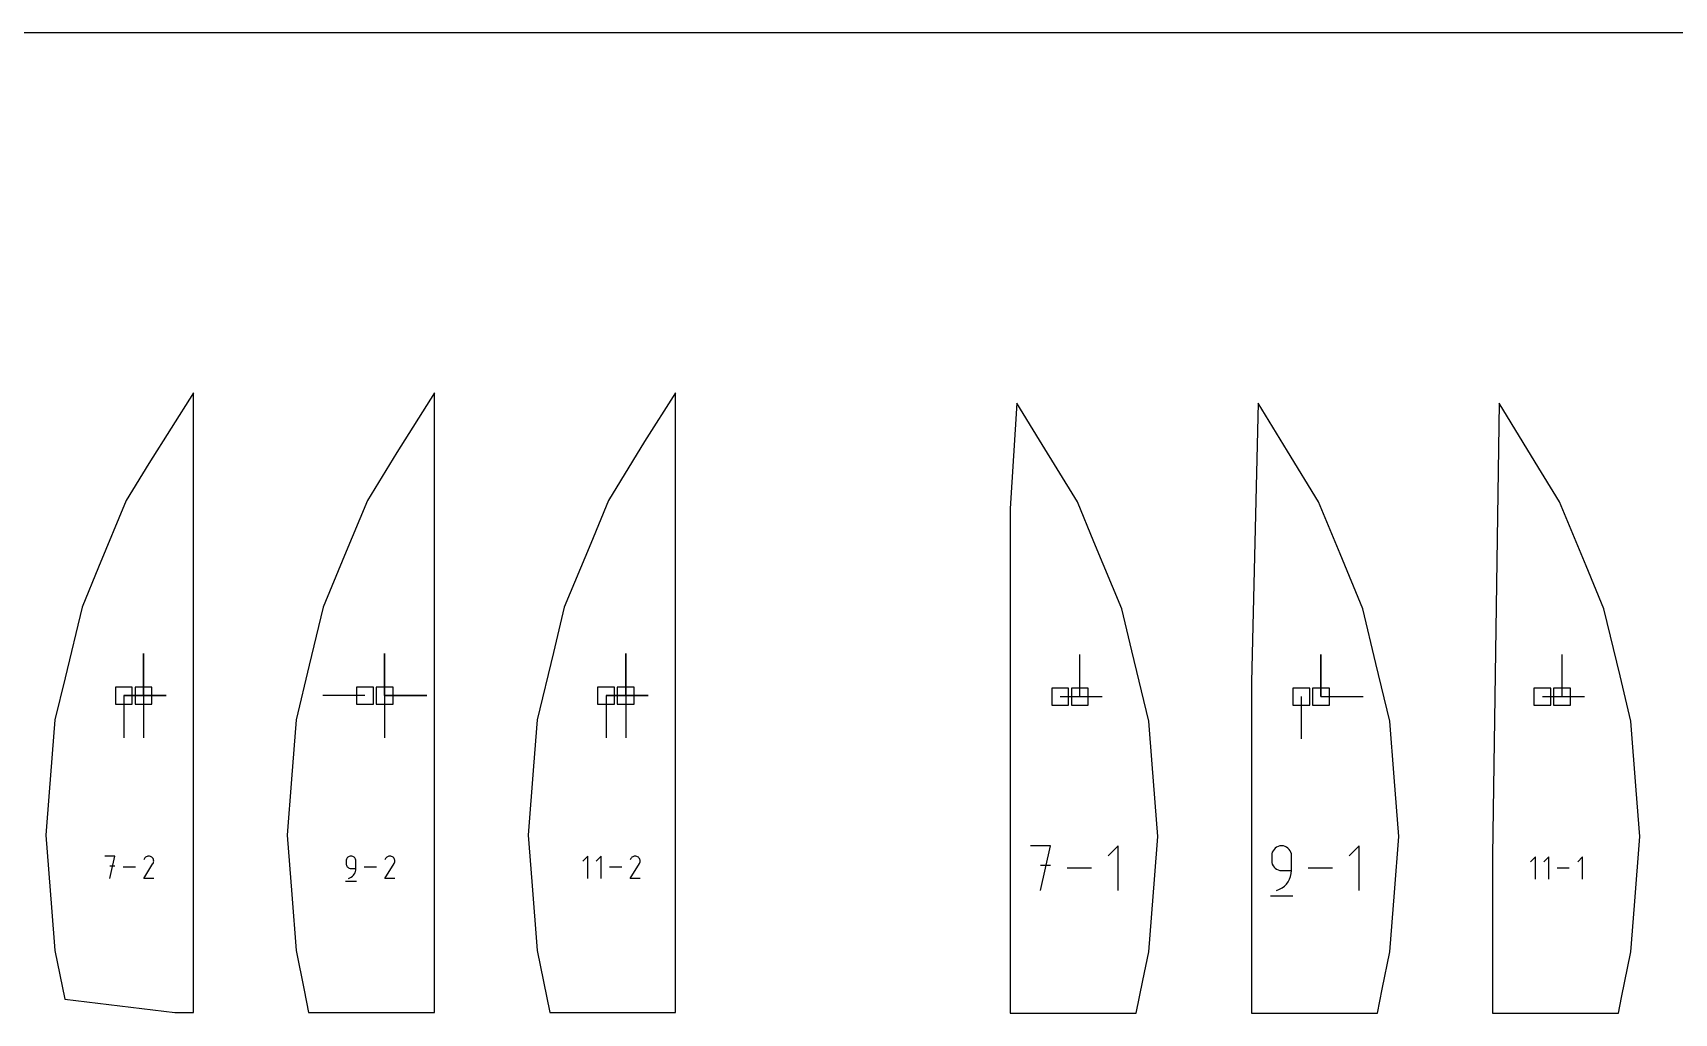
# Model space of a CAD drawing. Extents: x 0 to 800, y 0 to 1000.
# Drawn here: x 217.7 to 273.4, y 966.8 to 1000 of the extents above; entities that cross this region are included whole.
import ezdxf

# ---------------------------------------------------------------- set-up
doc = ezdxf.new("R2010")
doc.units = 0
doc.header["$MEASUREMENT"] = 0
for name, color, linetype in [('annotation', 7, 'Continuous'), ('boundary', 7, 'Continuous'), ('frame', 7, 'Continuous'), ('hole', 7, 'Continuous')]:
    doc.layers.add(name, color=color, linetype=linetype)

msp = doc.modelspace()

# ---------------------------------------------------------------- linework, layer by layer
at = {"layer": 'annotation', "color": 1}
for p, q in [((221.481426, 977.528645), (221.481426, 978.957395)), ((221.481426, 977.528645), (221.481426, 978.957395)), ((221.481426, 978.957395), (221.481426, 977.528645)), ((229.656427, 977.528645), (229.656427, 978.957395)), ((229.656427, 977.528645), (229.656427, 978.957395)), ((229.656427, 978.957395), (229.656427, 977.528645)), ((229.656427, 977.528645), (229.656427, 978.957395)), ((229.656427, 978.957395), (229.656427, 977.528645)), ((237.831428, 977.528645), (237.831428, 978.957395)), ((237.831428, 977.528645), (237.831428, 978.957395)), ((237.831428, 978.957395), (237.831428, 977.528645)), ((253.228929, 977.493822), (253.228929, 978.922572)), ((261.40393, 977.493822), (261.40393, 978.922572)), ((261.40393, 977.493822), (261.40393, 978.922572)), ((261.40393, 978.922572), (261.40393, 977.493822)), ((269.578931, 977.493822), (269.578931, 978.922572)), ((220.815176, 977.528645), (222.243926, 977.528645)), ((220.815176, 977.528645), (222.243926, 977.528645)), ((222.243926, 977.528645), (220.815176, 977.528645)), ((220.815176, 977.528645), (220.815176, 976.099895)), ((221.481426, 977.528645), (221.481426, 976.099895)), ((228.990177, 977.528645), (227.561427, 977.528645)), ((229.656427, 977.528645), (231.085177, 977.528645)), ((229.656427, 977.528645), (231.085177, 977.528645)), ((231.085177, 977.528645), (229.656427, 977.528645)), ((229.656427, 977.528645), (229.656427, 976.099895)), ((237.165177, 977.528645), (238.593927, 977.528645)), ((237.165177, 977.528645), (238.593927, 977.528645)), ((238.593927, 977.528645), (237.165177, 977.528645)), ((237.165177, 977.528645), (237.165177, 976.099895)), ((237.831428, 977.528645), (237.831428, 976.099895)), ((252.562679, 977.493822), (253.991429, 977.493822)), ((260.737679, 977.493822), (260.737679, 976.065072)), ((261.40393, 977.493822), (262.83268, 977.493822)), ((268.91268, 977.493822), (270.34143, 977.493822)), ((252.231896, 972.435498), (251.559795, 972.435498)), ((251.895893, 970.924102), (252.231896, 972.435498)), ((254.527945, 972.435498), (254.191943, 972.099401)), ((254.527945, 970.924102), (254.527945, 972.435498)), ((259.814223, 972.315889), (259.781074, 972.268977)), ((259.854703, 972.356409), (259.814223, 972.315889)), ((259.901557, 972.389582), (259.854703, 972.356409)), ((259.953828, 972.414456), (259.901557, 972.389582)), ((260.010561, 972.430079), (259.953828, 972.414456)), ((260.070799, 972.435498), (260.010561, 972.430079)), ((260.131162, 972.430079), (260.070799, 972.435498)), ((260.070799, 972.435498), (260.070799, 972.435498)), ((260.187961, 972.414456), (260.131162, 972.430079)), ((260.240252, 972.389582), (260.187961, 972.414456)), ((260.28709, 972.356409), (260.240252, 972.389582)), ((260.32753, 972.315889), (260.28709, 972.356409)), ((260.360629, 972.268977), (260.32753, 972.315889)), ((262.70252, 972.435498), (262.366517, 972.099401)), ((262.70252, 970.924102), (262.70252, 972.435498)), ((220.509916, 972.086724), (220.173494, 972.086724)), ((220.341728, 971.33019), (220.509916, 972.086724)), ((220.509916, 971.749827), (220.341728, 971.749827)), ((221.491057, 971.330184), (221.801527, 971.830001)), ((221.513592, 972.0026), (221.491531, 971.960281)), ((221.5311, 972.027426), (221.513592, 972.0026)), ((221.552104, 972.04815), (221.5311, 972.027426)), ((221.575968, 972.064605), (221.552104, 972.04815)), ((221.602052, 972.076627), (221.575968, 972.064605)), ((221.629716, 972.084049), (221.602052, 972.076627)), ((221.658323, 972.086705), (221.629716, 972.084049)), ((221.687233, 972.084429), (221.658323, 972.086705)), ((221.715808, 972.077056), (221.687233, 972.084429)), ((221.743408, 972.064419), (221.715808, 972.077056)), ((221.768094, 972.04689), (221.743408, 972.064419)), ((221.743408, 972.064419), (221.743408, 972.064419)), ((221.788734, 972.025855), (221.768094, 972.04689)), ((221.805145, 972.001959), (221.788734, 972.025855)), ((221.801527, 971.830001), (221.801898, 971.83046)), ((221.801527, 971.830001), (221.801527, 971.830001)), ((221.801898, 971.83046), (221.802254, 971.830923)), ((221.802254, 971.830923), (221.802597, 971.831394)), ((221.802597, 971.831394), (221.802929, 971.831877)), ((221.802929, 971.831877), (221.803254, 971.832375)), ((221.803254, 971.832375), (221.803572, 971.832893)), ((221.803572, 971.832893), (221.803887, 971.833434)), ((221.803887, 971.833434), (221.804201, 971.834003)), ((221.804201, 971.834003), (221.804516, 971.834603)), ((221.804516, 971.834603), (221.817335, 971.862127)), ((221.804516, 971.834603), (221.804516, 971.834603)), ((221.817143, 971.975846), (221.805145, 972.001959)), ((221.824544, 971.948162), (221.817143, 971.975846)), ((221.817335, 971.862127), (221.824824, 971.890658)), ((221.827166, 971.919551), (221.824544, 971.948162)), ((221.824824, 971.890658), (221.827166, 971.919551)), ((228.351397, 971.948712), (228.348684, 971.918489)), ((228.348684, 971.918489), (228.348684, 971.834372)), ((228.348684, 971.834372), (228.348684, 971.834372)), ((228.348684, 971.834372), (228.351397, 971.80415)), ((228.359215, 971.977165), (228.351397, 971.948712)), ((228.351397, 971.80415), (228.359215, 971.775702)), ((228.371659, 972.003371), (228.359215, 971.977165)), ((228.359215, 971.775702), (228.371659, 971.749502)), ((228.388252, 972.026853), (228.371659, 972.003371)), ((228.371659, 971.749502), (228.388252, 971.726027)), ((228.408514, 972.047135), (228.388252, 972.026853)), ((228.388252, 971.726027), (228.408514, 971.705753)), ((228.431967, 972.06374), (228.408514, 972.047135)), ((228.458132, 972.076191), (228.431967, 972.06374)), ((228.486529, 972.084011), (228.458132, 972.076191)), ((228.516682, 972.086724), (228.486529, 972.084011)), ((228.546896, 972.084011), (228.516682, 972.086724)), ((228.516682, 972.086724), (228.516682, 972.086724)), ((228.575327, 972.076191), (228.546896, 972.084011)), ((228.601502, 972.06374), (228.575327, 972.076191)), ((228.624947, 972.047135), (228.601502, 972.06374)), ((228.645189, 972.026853), (228.624947, 972.047135)), ((228.661757, 972.003371), (228.645189, 972.026853)), ((228.674176, 971.977165), (228.661757, 972.003371)), ((228.681975, 971.948712), (228.674176, 971.977165)), ((228.684679, 971.918489), (228.681975, 971.948712)), ((228.684679, 971.666185), (228.684679, 971.918489)), ((228.684679, 971.918489), (228.684679, 971.918489)), ((229.665844, 971.330184), (229.976314, 971.830001)), ((229.688379, 972.0026), (229.666318, 971.960281)), ((229.705887, 972.027426), (229.688379, 972.0026)), ((229.726892, 972.04815), (229.705887, 972.027426)), ((229.750755, 972.064605), (229.726892, 972.04815)), ((229.776839, 972.076627), (229.750755, 972.064605)), ((229.804503, 972.084049), (229.776839, 972.076627)), ((229.83311, 972.086705), (229.804503, 972.084049)), ((229.86202, 972.084429), (229.83311, 972.086705)), ((229.890595, 972.077056), (229.86202, 972.084429)), ((229.918196, 972.064419), (229.890595, 972.077056)), ((229.942881, 972.04689), (229.918196, 972.064419)), ((229.918196, 972.064419), (229.918196, 972.064419)), ((229.963521, 972.025855), (229.942881, 972.04689)), ((229.979932, 972.001959), (229.963521, 972.025855)), ((229.976314, 971.830001), (229.976685, 971.83046)), ((229.976314, 971.830001), (229.976314, 971.830001)), ((229.976685, 971.83046), (229.977041, 971.830923)), ((229.977041, 971.830923), (229.977384, 971.831394)), ((229.977384, 971.831394), (229.977716, 971.831877)), ((229.977716, 971.831877), (229.978041, 971.832375)), ((229.978041, 971.832375), (229.978359, 971.832893)), ((229.978359, 971.832893), (229.978674, 971.833434)), ((229.978674, 971.833434), (229.978988, 971.834003)), ((229.978988, 971.834003), (229.979303, 971.834603)), ((229.979303, 971.834603), (229.992122, 971.862127)), ((229.979303, 971.834603), (229.979303, 971.834603)), ((229.99193, 971.975846), (229.979932, 972.001959)), ((229.999331, 971.948162), (229.99193, 971.975846)), ((229.992122, 971.862127), (229.999611, 971.890658)), ((230.001953, 971.919551), (229.999331, 971.948162)), ((229.999611, 971.890658), (230.001953, 971.919551)), ((236.549903, 972.086724), (236.381716, 971.918489)), ((236.549903, 971.33019), (236.549903, 972.086724)), ((237.001791, 972.086724), (236.833604, 971.918489)), ((237.001791, 971.33019), (237.001791, 972.086724)), ((237.982884, 971.330184), (238.293354, 971.830001)), ((238.00542, 972.0026), (237.983359, 971.960281)), ((238.022927, 972.027426), (238.00542, 972.0026)), ((238.043932, 972.04815), (238.022927, 972.027426)), ((238.067796, 972.064605), (238.043932, 972.04815)), ((238.093879, 972.076627), (238.067796, 972.064605)), ((238.121544, 972.084049), (238.093879, 972.076627)), ((238.150151, 972.086705), (238.121544, 972.084049)), ((238.179061, 972.084429), (238.150151, 972.086705)), ((238.207636, 972.077056), (238.179061, 972.084429)), ((238.235236, 972.064419), (238.207636, 972.077056)), ((238.259922, 972.04689), (238.235236, 972.064419)), ((238.235236, 972.064419), (238.235236, 972.064419)), ((238.280562, 972.025855), (238.259922, 972.04689)), ((238.296972, 972.001959), (238.280562, 972.025855)), ((238.293354, 971.830001), (238.293726, 971.83046)), ((238.293354, 971.830001), (238.293354, 971.830001)), ((238.293726, 971.83046), (238.294081, 971.830923)), ((238.294081, 971.830923), (238.294424, 971.831394)), ((238.294424, 971.831394), (238.294757, 971.831877)), ((238.294757, 971.831877), (238.295081, 971.832375)), ((238.295081, 971.832375), (238.2954, 971.832893)), ((238.2954, 971.832893), (238.295715, 971.833434)), ((238.295715, 971.833434), (238.296028, 971.834003)), ((238.296028, 971.834003), (238.296343, 971.834603)), ((238.296343, 971.834603), (238.309163, 971.862127)), ((238.296343, 971.834603), (238.296343, 971.834603)), ((238.30897, 971.975846), (238.296972, 972.001959)), ((238.316372, 971.948162), (238.30897, 971.975846)), ((238.309163, 971.862127), (238.316651, 971.890658)), ((238.318993, 971.919551), (238.316372, 971.948162)), ((238.316651, 971.890658), (238.318993, 971.919551)), ((252.231896, 971.76245), (251.895893, 971.76245)), ((259.740594, 972.15978), (259.735175, 972.099401)), ((259.735175, 972.099401), (259.735175, 971.931352)), ((259.735175, 971.931352), (259.735175, 971.931352)), ((259.735175, 971.931352), (259.740594, 971.870976)), ((259.756213, 972.216623), (259.740594, 972.15978)), ((259.740594, 971.870976), (259.756213, 971.814142)), ((259.781074, 972.268977), (259.756213, 972.216623)), ((259.756213, 971.814142), (259.781074, 971.761801)), ((259.781074, 971.761801), (259.814223, 971.714903)), ((259.814223, 971.714903), (259.854703, 971.6744)), ((260.38544, 972.216623), (260.360629, 972.268977)), ((260.401019, 972.15978), (260.38544, 972.216623)), ((260.406422, 972.099401), (260.401019, 972.15978)), ((260.406422, 971.595349), (260.406422, 972.099401)), ((260.406422, 972.099401), (260.406422, 972.099401)), ((268.678308, 972.057649), (268.510307, 971.889601)), ((268.678308, 971.301951), (268.678308, 972.057649)), ((269.129696, 972.057649), (268.961695, 971.889601)), ((269.129696, 971.301951), (269.129696, 972.057649)), ((270.277674, 972.057649), (270.109672, 971.889601)), ((270.277674, 971.301951), (270.277674, 972.057649)), ((221.20737, 971.708457), (220.793711, 971.708457)), ((221.827051, 971.330184), (221.491057, 971.330184)), ((228.327691, 971.235623), (228.705957, 971.235623)), ((228.408514, 971.705753), (228.431967, 971.689156)), ((228.431967, 971.689156), (228.458132, 971.676711)), ((228.432612, 971.33019), (228.480654, 971.348093)), ((228.432612, 971.33019), (228.432612, 971.33019)), ((228.458132, 971.676711), (228.486529, 971.668896)), ((228.480654, 971.348093), (228.524751, 971.372292)), ((228.486529, 971.668896), (228.516682, 971.666185)), ((228.516682, 971.666185), (228.684679, 971.666185)), ((228.524751, 971.372292), (228.564447, 971.40217)), ((228.564447, 971.40217), (228.599286, 971.437112)), ((228.599286, 971.437112), (228.628812, 971.4765)), ((228.628812, 971.4765), (228.65257, 971.519718)), ((228.65257, 971.519718), (228.670105, 971.566149)), ((228.670105, 971.566149), (228.68096, 971.615177)), ((228.68096, 971.615177), (228.684679, 971.666185)), ((229.382158, 971.708457), (228.968498, 971.708457)), ((230.001838, 971.330184), (229.665844, 971.330184)), ((237.699198, 971.708457), (237.285538, 971.708457)), ((238.318879, 971.330184), (237.982884, 971.330184)), ((253.625264, 971.6798), (252.798859, 971.6798)), ((259.854703, 971.6744), (259.901557, 971.641242)), ((259.901557, 971.641242), (259.953828, 971.61638)), ((259.953828, 971.61638), (260.010561, 971.600766)), ((260.010561, 971.600766), (260.070799, 971.595349)), ((260.070799, 971.595349), (260.406422, 971.595349)), ((260.235824, 971.13771), (260.294812, 971.216399)), ((260.294812, 971.216399), (260.342276, 971.302739)), ((260.342276, 971.302739), (260.377306, 971.395499)), ((260.377306, 971.395499), (260.398992, 971.493446)), ((260.398992, 971.493446), (260.406422, 971.595349)), ((261.799838, 971.6798), (260.973433, 971.6798)), ((269.826333, 971.6798), (269.41313, 971.6798)), ((259.693234, 970.735178), (260.448932, 970.735178)), ((259.902845, 970.924102), (259.998823, 970.959869)), ((259.902845, 970.924102), (259.902845, 970.924102)), ((259.998823, 970.959869), (260.08692, 971.008213)), ((260.08692, 971.008213), (260.166223, 971.067904)), ((260.166223, 971.067904), (260.235824, 971.13771))]:
    msp.add_line(p, q, dxfattribs=at)
at = {"layer": 'boundary', "color": 5}
for p, q in [((223.172052, 987.796883), (221.66349, 985.397625)), ((223.172052, 970.673333), (223.172052, 987.796883)), ((231.347052, 987.796883), (230.068061, 985.772251)), ((231.347052, 976.55627), (231.347052, 987.796883)), ((239.522053, 987.796883), (238.472633, 986.146876)), ((239.522053, 982.439207), (239.522053, 987.796883)), ((251.097479, 987.445082), (250.872054, 983.867393)), ((251.864081, 986.194101), (251.097479, 987.445082)), ((259.27248, 987.445082), (259.047054, 977.99033)), ((260.268653, 985.819476), (259.27248, 987.445082)), ((267.44748, 987.445082), (267.222055, 972.113268)), ((268.673224, 985.44485), (267.44748, 987.445082)), ((253.147217, 984.100213), (251.864081, 986.194101)), ((230.068061, 985.772251), (229.071888, 984.146644)), ((238.472633, 986.146876), (237.246889, 984.146644)), ((261.322218, 984.100213), (260.268653, 985.819476)), ((221.66349, 985.397625), (220.896888, 984.146644)), ((269.497219, 984.100213), (268.673224, 985.44485)), ((220.896888, 984.146644), (219.957106, 981.877811)), ((229.071888, 984.146644), (228.300247, 982.283736)), ((237.246889, 984.146644), (236.643387, 982.689662)), ((253.708684, 982.744712), (253.147217, 984.100213)), ((262.051825, 982.338786), (261.322218, 984.100213)), ((270.394965, 981.93286), (269.497219, 984.100213)), ((250.872054, 983.867393), (250.872054, 966.760941)), ((236.643387, 982.689662), (235.745641, 980.522309)), ((239.522053, 966.786392), (239.522053, 982.439207)), ((254.648466, 980.475878), (253.708684, 982.744712)), ((262.823467, 980.475878), (262.051825, 982.338786)), ((219.957106, 981.877811), (219.395639, 980.522309)), ((228.300247, 982.283736), (227.57064, 980.522309)), ((270.998467, 980.475878), (270.394965, 981.93286)), ((219.395639, 980.522309), (218.82235, 978.134393)), ((227.57064, 980.522309), (227.09992, 978.561624)), ((235.745641, 980.522309), (235.37749, 978.988855)), ((254.990974, 979.049231), (254.648466, 980.475878)), ((263.268544, 978.622), (262.823467, 980.475878)), ((271.546114, 978.194769), (270.998467, 980.475878)), ((235.37749, 978.988855), (234.829843, 976.707746)), ((255.564264, 976.661315), (254.990974, 979.049231)), ((227.09992, 978.561624), (226.654842, 976.707746)), ((263.739264, 976.661315), (263.268544, 978.622)), ((218.82235, 978.134393), (218.479842, 976.707746)), ((259.047054, 977.99033), (259.047054, 966.760941)), ((271.914265, 976.661315), (271.546114, 978.194769)), ((218.479842, 976.707746), (218.287165, 974.259546)), ((226.654842, 976.707746), (226.496638, 974.697562)), ((231.347052, 966.786392), (231.347052, 976.55627)), ((234.829843, 976.707746), (234.706111, 975.135579)), ((255.679377, 975.198652), (255.564264, 976.661315)), ((263.88885, 974.760635), (263.739264, 976.661315)), ((272.098324, 974.322618), (271.914265, 976.661315)), ((234.706111, 975.135579), (234.522052, 972.796883)), ((255.872054, 972.750451), (255.679377, 975.198652)), ((226.496638, 974.697562), (226.347052, 972.796883)), ((264.047055, 972.750451), (263.88885, 974.760635)), ((218.287165, 974.259546), (218.172051, 972.796883)), ((272.222056, 972.750451), (272.098324, 974.322618)), ((218.172051, 972.796883), (218.364728, 970.348682)), ((226.347052, 972.796883), (226.505256, 970.786699)), ((234.522052, 972.796883), (234.645784, 971.224716)), ((255.756941, 971.287788), (255.872054, 972.750451)), ((263.897469, 970.849772), (264.047055, 972.750451)), ((272.037997, 970.411755), (272.222056, 972.750451)), ((267.222055, 972.113268), (267.222055, 966.760941)), ((234.645784, 971.224716), (234.829843, 968.886019)), ((255.564263, 968.839588), (255.756941, 971.287788)), ((223.172051, 966.786392), (223.172052, 970.673333)), ((226.505256, 970.786699), (226.654842, 968.886019)), ((263.739264, 968.839588), (263.897469, 970.849772)), ((218.364728, 970.348682), (218.479842, 968.886019)), ((271.914265, 968.839588), (272.037997, 970.411755)), ((218.479842, 968.886019), (218.813217, 967.241312)), ((226.654842, 968.886019), (226.928572, 967.535573)), ((234.829843, 968.886019), (235.043927, 967.829834)), ((255.368033, 967.868866), (255.564263, 968.839588)), ((263.484269, 967.578168), (263.739264, 968.839588)), ((271.600506, 967.287471), (271.914265, 968.839588)), ((235.043927, 967.829834), (235.255881, 966.784157)), ((255.144519, 966.763177), (255.368033, 967.868866)), ((226.928572, 967.535573), (227.080881, 966.784157)), ((263.319519, 966.763177), (263.484269, 967.578168)), ((271.49452, 966.763177), (271.600506, 967.287471)), ((218.813217, 967.241312), (222.540658, 966.786061)), ((222.540658, 966.786061), (223.172051, 966.786392)), ((227.080881, 966.784157), (229.760036, 966.785561)), ((229.760036, 966.785561), (231.347052, 966.786392)), ((235.255881, 966.784157), (236.979415, 966.78506)), ((236.979415, 966.78506), (239.522053, 966.786392)), ((250.872054, 966.760941), (253.657701, 966.762399)), ((253.657701, 966.762399), (255.144519, 966.763177)), ((259.047054, 966.760941), (260.87567, 966.761898)), ((260.87567, 966.761898), (263.319519, 966.763177)), ((267.222055, 966.760941), (268.093638, 966.761397)), ((268.093638, 966.761397), (271.49452, 966.763177))]:
    msp.add_line(p, q, dxfattribs=at)
at = {"layer": 'frame', "color": 5}
msp.add_line((800, 1000), (0, 1000), dxfattribs=at)
at = {"layer": 'hole', "color": 5}
for p, q in [((221.100926, 977.814395), (220.529426, 977.814395)), ((220.529426, 977.814395), (220.529426, 977.242895)), ((221.100926, 977.242895), (221.100926, 977.814395)), ((221.767176, 977.814395), (221.195676, 977.814395)), ((221.195676, 977.814395), (221.195676, 977.242895)), ((221.767176, 977.242895), (221.767176, 977.814395)), ((229.275927, 977.814395), (228.704427, 977.814395)), ((228.704427, 977.814395), (228.704427, 977.242895)), ((229.275927, 977.242895), (229.275927, 977.814395)), ((229.942177, 977.814395), (229.370677, 977.814395)), ((229.370677, 977.814395), (229.370677, 977.242895)), ((229.942177, 977.242895), (229.942177, 977.814395)), ((237.450927, 977.814395), (236.879427, 977.814395)), ((236.879427, 977.814395), (236.879427, 977.242895)), ((237.450927, 977.242895), (237.450927, 977.814395)), ((238.117178, 977.814395), (237.545678, 977.814395)), ((237.545678, 977.814395), (237.545678, 977.242895)), ((238.117178, 977.242895), (238.117178, 977.814395)), ((252.848429, 977.779572), (252.276929, 977.779572)), ((252.276929, 977.779572), (252.276929, 977.208072)), ((252.848429, 977.208072), (252.848429, 977.779572)), ((253.514679, 977.779572), (252.943179, 977.779572)), ((252.943179, 977.779572), (252.943179, 977.208072)), ((253.514679, 977.208072), (253.514679, 977.779572)), ((261.023429, 977.779572), (260.451929, 977.779572)), ((260.451929, 977.779572), (260.451929, 977.208072)), ((261.023429, 977.208072), (261.023429, 977.779572)), ((261.68968, 977.779572), (261.11818, 977.779572)), ((261.11818, 977.779572), (261.11818, 977.208072)), ((261.68968, 977.208072), (261.68968, 977.779572)), ((269.19843, 977.779572), (268.62693, 977.779572)), ((268.62693, 977.779572), (268.62693, 977.208072)), ((269.19843, 977.208072), (269.19843, 977.779572)), ((269.864681, 977.779572), (269.293181, 977.779572)), ((269.293181, 977.779572), (269.293181, 977.208072)), ((269.864681, 977.208072), (269.864681, 977.779572)), ((220.529426, 977.242895), (221.100926, 977.242895)), ((221.195676, 977.242895), (221.767176, 977.242895)), ((228.704427, 977.242895), (229.275927, 977.242895)), ((229.370677, 977.242895), (229.942177, 977.242895)), ((236.879427, 977.242895), (237.450927, 977.242895)), ((237.545678, 977.242895), (238.117178, 977.242895)), ((252.276929, 977.208072), (252.848429, 977.208072)), ((252.943179, 977.208072), (253.514679, 977.208072)), ((260.451929, 977.208072), (261.023429, 977.208072)), ((261.11818, 977.208072), (261.68968, 977.208072)), ((268.62693, 977.208072), (269.19843, 977.208072)), ((269.293181, 977.208072), (269.864681, 977.208072))]:
    msp.add_line(p, q, dxfattribs=at)

doc.saveas('drawing.dxf')
